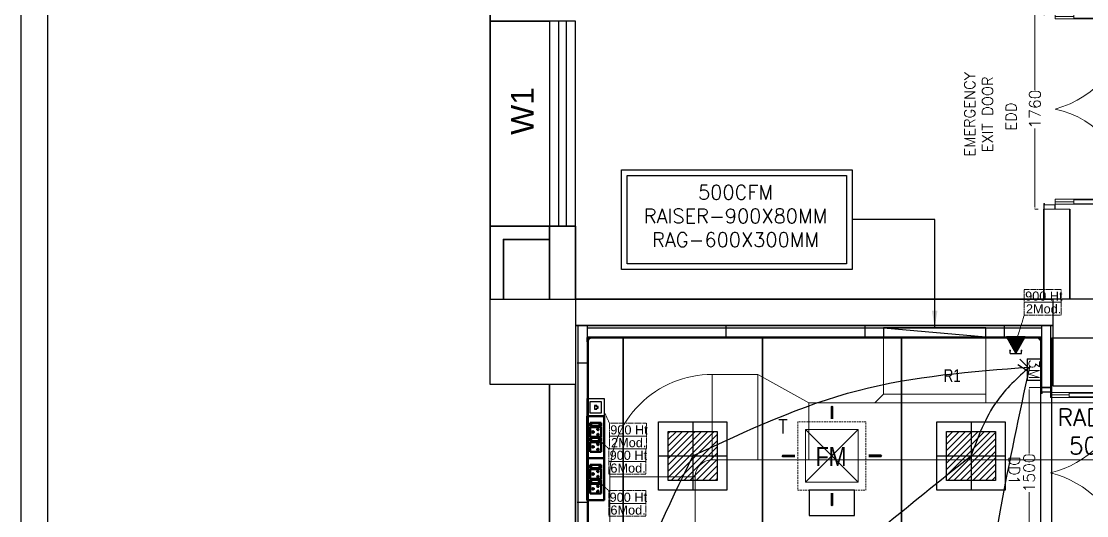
# Model space of a CAD drawing. Extents: x 3505867 to 3988380, y -625948 to -590408.
# Drawn here: x 3505867 to 3515231, y -608179 to -603838 of the extents above; entities that cross this region are included whole.
import ezdxf

# ---------------------------------------------------------------- set-up
doc = ezdxf.new("R2010")
doc.units = 0
doc.header["$LTSCALE"] = 6
doc.header["$MEASUREMENT"] = 0
for name, pattern in [('1', [0]), ('DASHED', [0.75, 0.5, -0.25]), ('DASHED2', [0.375, 0.25, -0.125])]:
    doc.linetypes.add(name, pattern=pattern)
doc.layers.get('0').update_dxf_attribs({"linetype": 'CONTINUOUS'})
doc.layers.get('Defpoints').update_dxf_attribs({"linetype": 'CONTINUOUS'})
for name, color, linetype, lineweight in [('1200 Door', 144, 'CONTINUOUS', 5), ('Ahlada 50mm Ceiling Panels', 191, 'CONTINUOUS', 0), ('Ahlada Coving', 3, 'CONTINUOUS', 0), ('Double Leaf Door', 4, 'CONTINUOUS', 18), ('ELE- DBS', 1, 'CONTINUOUS', 9), ('ELE. 2N0S OF 6-16 UPS SOCKETS', 191, 'CONTINUOUS', 15), ('ELE. DB', 1, 'CONTINUOUS', 9), ('HTL-AC UNIT', 5, 'CONTINUOUS', 25), ('MEP_HVAC_RA_DUCT', 1, 'CONTINUOUS', 9), ('MEP_HVAC_RA_RAISERS', 3, 'CONTINUOUS', 0), ('Partition-80WP', 7, 'CONTINUOUS', 5), ('Supply Diffusers', 3, 'CONTINUOUS', 0), ('WALL', 10, 'CONTINUOUS', 35)]:
    doc.layers.add(name, color=color, linetype=linetype, lineweight=lineweight)
for name, color, linetype in [('80 mm Wall', 5, 'CONTINUOUS'), ('COL', 5, 'CONTINUOUS'), ('DIM', 7, 'CONTINUOUS'), ('ELE-3M UPS P.SB', 3, 'CONTINUOUS'), ('ELE-TEL POINT', 4, 'CONTINUOUS'), ('ELE.LAN POINT', 3, 'CONTINUOUS'), ('JOINERY', 7, 'CONTINUOUS'), ('LV.CC CEMARA', 66, 'CONTINUOUS'), ('MEP_HVAC_SUPPLY_AIR_DUCT', 3, 'CONTINUOUS'), ('MEP_HVAC_SUPPLY_DIFFUSER', 5, 'CONTINUOUS'), ('MEP_HVAC_TEXT', 7, 'CONTINUOUS'), ('TEXT', 5, 'CONTINUOUS'), ('walls', 1, 'CONTINUOUS'), ('Window', 161, 'CONTINUOUS')]:
    doc.layers.add(name, color=color, linetype=linetype)
doc.layers.add('CFT_LOOPING', color=7, linetype='1', lineweight=0, true_color=0xd6d600)
doc.layers.add('ELE-42W EMERGENCY DOWN LIGHT', color=7, linetype='CONTINUOUS', true_color=0x608ec6)
doc.layers.add('ELE-LIGHTING WIRING', color=7, linetype='CONTINUOUS', true_color=0x63d7b6)
doc.styles.add('ARIAL', font='')
doc.styles.add('ARIEL', font='', dxfattribs={"width": 0.75})
doc.styles.add('ROMAN', font='', dxfattribs={"width": 0.8})
doc.styles.add('ROMANS', font='romans.shx')
doc.styles.get("Standard").update_dxf_attribs({"font": 'SIMPLEX'})
doc.styles.add('VERDANA', font='')
doc.styles.get('ARIAL').set_extended_font_data('Arial')
doc.styles.get('ARIEL').set_extended_font_data('SansSerif')
doc.styles.get('ROMAN').set_extended_font_data('Arial')
doc.styles.get('VERDANA').set_extended_font_data('Verdana')
doc.dimstyles.new('AEPL1', dxfattribs={"dimtxt": 100, "dimasz": 25, "dimexe": 1.25, "dimexo": 50, "dimtad": 0, "dimdec": 0, "dimtxsty": 'ROMANS', "dimcen": 2.5, "dimclrd": 250, "dimclre": 250, "dimadec": 0, "dimazin": 0, "dimtfac": 1, "dimtdec": 0, "dimtmove": 0, "dimatfit": 3, "dimfxl": 1, "dimlwd": 0, "dimlwe": 0, "dimarcsym": 0})
doc.dimstyles.new('TEXT', dxfattribs={"dimscale": 0, "dimtxt": 500, "dimasz": 100, "dimexe": 75, "dimexo": 100, "dimgap": 50, "dimtad": 0, "dimdec": 0, "dimzin": 0, "dimdsep": 46, "dimtxsty": 'ARIAL', "dimblk": 'OBLIQUE', "dimcen": 0.09, "dimdle": 100, "dimclrd": 256, "dimclre": 256, "dimclrt": 6, "dimadec": 0, "dimazin": 0, "dimtfac": 1, "dimtdec": 0, "dimtofl": 0, "dimtmove": 2, "dimatfit": 3, "dimfxl": 1, "dimfrac": 2, "dimtolj": 1, "dimtzin": 0, "dimarcsym": 0})

# ---------------------------------------------------------------- blocks, each defined once
blk = doc.blocks.new('1800x100')
at = {"layer": 'Double Leaf Door'}
for points in [[(101627.9, -31394.5), (101632.8, -31394.5), (101632.8, -31098), (101627.9, -31098)], [(101671.5, -31098), (101666.6, -31098), (101666.6, -31394.5), (101671.5, -31394.5)], [(103255.9, -31098), (103260.9, -31098), (103260.9, -31394.5), (103255.9, -31394.5)], [(103299.6, -31394.5), (103294.6, -31394.5), (103294.6, -31098), (103299.6, -31098)]]:
    blk.add_hatch(color=6, dxfattribs=at).paths.add_polyline_path(points)
at = {"layer": 'Double Leaf Door', "color": 8}
for p, q in [((101613.5, -30961.8), (101613.5, -30979.7)), ((101627.9, -30959.8), (101615.5, -30959.8)), ((101615.5, -30981.7), (101627.9, -30981.7)), ((101627.9, -31558.5), (101627.9, -30904.2)), ((101627.9, -30904.2), (101671.5, -30904.2)), ((101627.9, -30959.8), (101627.9, -30981.7)), ((101649.7, -31098), (101649.7, -30904.2)), ((101671.5, -30904.2), (101671.5, -31558.5)), ((103299.6, -30904.2), (103255.9, -30904.2)), ((103255.9, -30904.2), (103255.9, -31558.5)), ((103277.8, -31098), (103277.8, -30904.2)), ((103299.6, -31558.5), (103299.6, -30904.2)), ((103299.6, -30959.8), (103312, -30959.8)), ((103299.6, -30959.8), (103299.6, -30981.7)), ((103312, -30981.7), (103299.6, -30981.7)), ((103314, -30961.8), (103314, -30979.7)), ((101649.7, -31558.5), (101649.7, -31394.5)), ((103277.8, -31558.5), (103277.8, -31394.5)), ((101583.7, -31558.5), (101583.7, -31658.5)), ((101623.9, -31558.5), (101583.7, -31558.5)), ((101585.7, -31560.5), (101585.7, -31656.5)), ((101621.9, -31560.5), (101585.7, -31560.5)), ((101621.9, -31655.5), (101621.9, -31560.5)), ((101623.9, -31653.5), (101623.9, -31558.5)), ((101671.5, -31558.5), (101627.9, -31558.5)), ((103255.9, -31558.5), (103299.6, -31558.5)), ((103303.6, -31653.5), (103303.6, -31558.5)), ((103303.6, -31558.5), (103343.7, -31558.5)), ((103305.5, -31655.5), (103305.5, -31560.5)), ((103305.5, -31560.5), (103341.8, -31560.5)), ((103341.8, -31560.5), (103341.8, -31656.5)), ((103343.7, -31558.5), (103343.7, -31658.5)), ((101583.7, -31658.5), (101623.9, -31658.5)), ((101585.7, -31656.5), (101623.9, -31656.5)), ((101633.8, -31655.5), (101621.9, -31655.5)), ((101635.8, -31653.5), (101623.9, -31653.5)), ((101623.9, -31656.5), (101633.8, -31656.5)), ((101623.9, -31658.5), (101635.8, -31658.5)), ((101633.8, -31656.5), (101633.8, -31655.5)), ((101635.8, -31658.5), (101635.8, -31653.5)), ((103291.6, -31658.5), (103291.6, -31653.5)), ((103291.6, -31653.5), (103303.6, -31653.5)), ((103303.6, -31658.5), (103291.6, -31658.5)), ((103293.6, -31656.5), (103293.6, -31655.5)), ((103293.6, -31655.5), (103305.5, -31655.5)), ((103303.6, -31656.5), (103293.6, -31656.5)), ((103341.8, -31656.5), (103303.6, -31656.5)), ((103343.7, -31658.5), (103303.6, -31658.5))]:
    blk.add_line(p, q, dxfattribs=at)
at = {"layer": 'Double Leaf Door', "color": 6}
for p, q in [((101671.5, -31098), (101627.9, -31098)), ((101627.9, -31098), (101627.9, -31394.5)), ((101632.8, -31394.5), (101632.8, -31098)), ((101666.6, -31394.5), (101666.6, -31098)), ((101671.5, -31394.5), (101671.5, -31098)), ((103255.9, -31394.5), (103255.9, -31098)), ((103255.9, -31098), (103299.6, -31098)), ((103260.9, -31394.5), (103260.9, -31098)), ((103294.6, -31394.5), (103294.6, -31098)), ((103299.6, -31098), (103299.6, -31394.5)), ((101627.9, -31394.5), (101671.5, -31394.5)), ((103299.6, -31394.5), (103255.9, -31394.5))]:
    blk.add_line(p, q, dxfattribs=at)
at = {"layer": 'Double Leaf Door', "color": 6, "ltscale": 100}
for p, q in [((101666.6, -31098), (101666.6, -31394.5)), ((103260.9, -31098), (103260.9, -31394.5))]:
    blk.add_line(p, q, dxfattribs=at)
at = {"layer": 'Double Leaf Door', "color": 6}
for points in [[(101627.9, -31098), (101627.9, -31394.5), (101632.8, -31394.5), (101632.8, -31098), (101627.9, -31098)], [(101671.5, -31098), (101671.5, -31394.5), (101666.6, -31394.5), (101666.6, -31098), (101671.5, -31098)], [(103255.9, -31098), (103255.9, -31394.5), (103260.9, -31394.5), (103260.9, -31098), (103255.9, -31098)], [(103299.6, -31098), (103299.6, -31394.5), (103294.6, -31394.5), (103294.6, -31098), (103299.6, -31098)]]:
    blk.add_lwpolyline(points, dxfattribs=at)
at = {"layer": 'Double Leaf Door', "ltscale": 5000}
for points in [[(101627.9, -31098), (101627.9, -31394.5), (101632.8, -31394.5), (101632.8, -31098), (101627.9, -31098)], [(103299.6, -31098), (103299.6, -31394.5), (103294.6, -31394.5), (103294.6, -31098), (103299.6, -31098)]]:
    blk.add_lwpolyline(points, dxfattribs=at)
at = {"layer": 'Double Leaf Door', "color": 8}
for centre, radius, start, end in [((101613.5, -30970.7), 3.72, 90, 270), ((101615.5, -30961.8), 1.98, 90, 180), ((101615.5, -30979.7), 1.98, 180, 270), ((101601.6, -31795.7), 894.2, 15.3848, 85.51147), ((103268.8, -31726.5), 822.4, 90.89566, 168.20807), ((103312, -30961.8), 1.98, 0, 90), ((103312, -30979.7), 1.98, 270, 0), ((103314, -30970.7), 3.72, 270, 90)]:
    blk.add_arc(centre, radius, start, end, dxfattribs=at)
blk = doc.blocks.new('*D132')
at = {"layer": 'Defpoints', "color": 0, "linetype": 'ByBlock'}
for p in [(-28940, 10209.7), (-29018.3, 8449.7), (-28940, 8449.7)]:
    blk.add_point(p, dxfattribs=at)
at = {"layer": 'DIM', "color": 250, "linetype": 'ByBlock', "lineweight": 0}
for p, q in [((-28990, 10209.7), (-29019.5, 10209.7)), ((-29018.3, 10184.7), (-29018.3, 9499.3)), ((-29018.3, 8474.7), (-29018.3, 9160)), ((-28990, 8449.7), (-29019.5, 8449.7))]:
    blk.add_line(p, q, dxfattribs=at)
at = {"layer": 'DIM', "color": 250, "linetype": 'ByBlock'}
for points in [[(-29014.1, 10184.7), (-29022.5, 10184.7), (-29018.3, 10209.7)], [(-29022.5, 8474.7), (-29014.1, 8474.7), (-29018.3, 8449.7)]]:
    blk.add_solid(points, dxfattribs=at)
at = {"layer": 'DIM', "color": 0, "linetype": 'ByBlock', "insert": (-29018.3, 9329.7), "char_height": 100, "attachment_point": 5, "rotation": 90, "style": 'ROMANS'}
blk.add_mtext('1760', dxfattribs=at)
blk = doc.blocks.new('1500x80')
at = {"layer": 'Double Leaf Door'}
for points in [[(99336.2, -25417.9), (99341.1, -25417.9), (99341.1, -25121.4), (99336.2, -25121.4)], [(99379.8, -25121.4), (99374.8, -25121.4), (99374.8, -25417.9), (99379.8, -25417.9)], [(100704.2, -25121.4), (100709.2, -25121.4), (100709.2, -25417.9), (100704.2, -25417.9)], [(100747.8, -25417.9), (100742.9, -25417.9), (100742.9, -25121.4), (100747.8, -25121.4)]]:
    blk.add_hatch(color=6, dxfattribs=at).paths.add_polyline_path(points)
at = {"layer": 'Double Leaf Door', "color": 8}
for p, q in [((99321.8, -24985.1), (99321.8, -25003.1)), ((99336.2, -24983.1), (99323.7, -24983.1)), ((99336.2, -25581.8), (99336.2, -24927.6)), ((99336.2, -24927.6), (99379.8, -24927.6)), ((99336.2, -24983.1), (99336.2, -25005)), ((99358, -25121.4), (99358, -24927.6)), ((99379.8, -24927.6), (99379.8, -25581.8)), ((100747.8, -24927.6), (100704.2, -24927.6)), ((100704.2, -24927.6), (100704.2, -25581.8)), ((100726, -25121.4), (100726, -24927.6)), ((100747.8, -25581.8), (100747.8, -24927.6)), ((100747.8, -24983.1), (100760.3, -24983.1)), ((100747.8, -24983.1), (100747.8, -25005)), ((100762.2, -24985.1), (100762.2, -25003.1)), ((99323.7, -25005), (99336.2, -25005)), ((100760.3, -25005), (100747.8, -25005)), ((99358, -25581.8), (99358, -25417.9)), ((100726, -25581.8), (100726, -25417.9)), ((99292, -25581.8), (99292, -25661.8)), ((99332.2, -25581.8), (99292, -25581.8)), ((99294, -25583.8), (99294, -25659.8)), ((99330.2, -25583.8), (99294, -25583.8)), ((99330.2, -25658.9), (99330.2, -25583.8)), ((99332.2, -25656.9), (99332.2, -25581.8)), ((99344.1, -25656.9), (99332.2, -25656.9)), ((99379.8, -25581.8), (99336.2, -25581.8)), ((99344.1, -25661.8), (99344.1, -25656.9)), ((100704.2, -25581.8), (100747.8, -25581.8)), ((100739.9, -25661.8), (100739.9, -25656.9)), ((100739.9, -25656.9), (100751.8, -25656.9)), ((100751.8, -25656.9), (100751.8, -25581.8)), ((100751.8, -25581.8), (100792, -25581.8)), ((100753.8, -25658.9), (100753.8, -25583.8)), ((100753.8, -25583.8), (100790, -25583.8)), ((100790, -25583.8), (100790, -25659.8)), ((100792, -25581.8), (100792, -25661.8)), ((99292, -25661.8), (99332.2, -25661.8)), ((99294, -25659.8), (99332.2, -25659.8)), ((99342.1, -25658.9), (99330.2, -25658.9)), ((99332.2, -25659.8), (99342.1, -25659.8)), ((99332.2, -25661.8), (99344.1, -25661.8)), ((99342.1, -25659.8), (99342.1, -25658.9)), ((100751.8, -25661.8), (100739.9, -25661.8)), ((100741.9, -25659.8), (100741.9, -25658.9)), ((100741.9, -25658.9), (100753.8, -25658.9)), ((100751.8, -25659.8), (100741.9, -25659.8)), ((100790, -25659.8), (100751.8, -25659.8)), ((100792, -25661.8), (100751.8, -25661.8))]:
    blk.add_line(p, q, dxfattribs=at)
at = {"layer": 'Double Leaf Door', "color": 6}
for p, q in [((99379.8, -25121.4), (99336.2, -25121.4)), ((99336.2, -25121.4), (99336.2, -25417.9)), ((99341.1, -25417.9), (99341.1, -25121.4)), ((99374.8, -25417.9), (99374.8, -25121.4)), ((99379.8, -25417.9), (99379.8, -25121.4)), ((100704.2, -25417.9), (100704.2, -25121.4)), ((100704.2, -25121.4), (100747.8, -25121.4)), ((100709.2, -25417.9), (100709.2, -25121.4)), ((100742.9, -25417.9), (100742.9, -25121.4)), ((100747.8, -25121.4), (100747.8, -25417.9)), ((99336.2, -25417.9), (99379.8, -25417.9)), ((100747.8, -25417.9), (100704.2, -25417.9))]:
    blk.add_line(p, q, dxfattribs=at)
at = {"layer": 'Double Leaf Door', "color": 6, "ltscale": 100}
for p, q in [((99374.8, -25121.4), (99374.8, -25417.9)), ((100709.2, -25121.4), (100709.2, -25417.9))]:
    blk.add_line(p, q, dxfattribs=at)
at = {"layer": 'Double Leaf Door', "color": 6}
for points in [[(99336.2, -25121.4), (99336.2, -25417.9), (99341.1, -25417.9), (99341.1, -25121.4), (99336.2, -25121.4)], [(99379.8, -25121.4), (99379.8, -25417.9), (99374.8, -25417.9), (99374.8, -25121.4), (99379.8, -25121.4)], [(100704.2, -25121.4), (100704.2, -25417.9), (100709.2, -25417.9), (100709.2, -25121.4), (100704.2, -25121.4)], [(100747.8, -25121.4), (100747.8, -25417.9), (100742.9, -25417.9), (100742.9, -25121.4), (100747.8, -25121.4)]]:
    blk.add_lwpolyline(points, dxfattribs=at)
at = {"layer": 'Double Leaf Door', "ltscale": 5000}
for points in [[(99336.2, -25121.4), (99336.2, -25417.9), (99341.1, -25417.9), (99341.1, -25121.4), (99336.2, -25121.4)], [(100747.8, -25121.4), (100747.8, -25417.9), (100742.9, -25417.9), (100742.9, -25121.4), (100747.8, -25121.4)]]:
    blk.add_lwpolyline(points, dxfattribs=at)
at = {"layer": 'Double Leaf Door', "color": 8}
for centre, radius, start, end in [((99321.8, -24994.1), 3.72, 90, 270), ((99323.7, -24985.1), 1.98, 90, 180), ((99175.8, -25796.3), 892.3, 13.90597, 76.78637), ((100908.2, -25796.3), 892.3, 103.21363, 166.09403), ((100760.3, -24985.1), 1.98, 0, 90), ((100762.2, -24994.1), 3.72, 270, 90), ((99323.7, -25003.1), 1.98, 180, 270), ((100760.3, -25003.1), 1.98, 270, 0)]:
    blk.add_arc(centre, radius, start, end, dxfattribs=at)
blk = doc.blocks.new('*D135')
at = {"layer": 'Defpoints', "color": 0, "linetype": 'ByBlock'}
for p in [(-29068.9, 6885.2), (-28920, 6885.2), (-28920, 5385.2)]:
    blk.add_point(p, dxfattribs=at)
at = {"layer": 'DIM', "color": 250, "linetype": 'ByBlock', "lineweight": 0}
for p, q in [((-28970, 6885.2), (-29070.1, 6885.2)), ((-29068.9, 6860.2), (-29068.9, 6304.8)), ((-29068.9, 5410.2), (-29068.9, 5965.5)), ((-28970, 5385.2), (-29070.1, 5385.2))]:
    blk.add_line(p, q, dxfattribs=at)
at = {"layer": 'DIM', "color": 250, "linetype": 'ByBlock'}
for points in [[(-29064.7, 6860.2), (-29073, 6860.2), (-29068.9, 6885.2)], [(-29073, 5410.2), (-29064.7, 5410.2), (-29068.9, 5385.2)]]:
    blk.add_solid(points, dxfattribs=at)
at = {"layer": 'DIM', "color": 0, "linetype": 'ByBlock', "insert": (-29068.9, 6135.2), "char_height": 100, "attachment_point": 5, "rotation": 90, "style": 'ROMANS'}
blk.add_mtext('1500', dxfattribs=at)
blk = doc.blocks.new('A010004 Mezz.F. Layout Plan$0$b & c')
at = {"layer": 'Ahlada Coving', "color": 3}
for p, q in [((-4.1, 40.9), (-5.7, 42.5)), ((-2.7, 7.8), (-3.7, 7.8)), ((-3.7, 7.8), (-2.7, 6)), ((4.9, 15.3), (-2.7, 7.8)), ((-2.7, 6), (5.7, 14.4)), ((8.7, 11.4), (0.3, 3)), ((0.3, 3), (2.1, 2)), ((2.1, 3), (9.7, 10.6)), ((2.1, 2), (2.1, 3)), ((36.9, 0), (35.3, 1.6))]:
    blk.add_line(p, q, dxfattribs=at)
blk.add_lwpolyline([(-5.7, 30.7), (-5.7, 5.7), (0, 0), (25, 0), (22.8, 1.5), (13.2, 1.5), (3.6, 4.5), (3.6, 1.5), (0.6, 1.5), (-4.2, 6.3), (-4.2, 9.3), (-1.2, 9.3), (-4.2, 18.9), (-4.2, 28.4), (-5.7, 30.7)], dxfattribs=at)
for radius, start, end in [(44, 181.95475, 220.59761), (42.5, 184.1661, 265.90598), (44, 222.22858, 227.77458), (44, 229.40556, 268.11195)]:
    blk.add_arc((38.3, 44), radius, start, end, dxfattribs=at)
blk = doc.blocks.new('54W EME')
at = {"layer": 'ELE-42W EMERGENCY DOWN LIGHT'}
h = blk.add_hatch(dxfattribs=at)
h.set_pattern_fill('ANSI31', color=8, scale=312.5, style=0)
h.paths.add_polyline_path([(-216.4, -216.4), (-216.4, 216.4), (216.4, 216.4), (216.4, -216.4)])
for p, q in [((0, 300), (0, -300)), ((-300, 0), (300, 0))]:
    blk.add_line(p, q, dxfattribs=at)
for points in [[(-300, -300), (-300, 300), (300, 300), (300, -300)], [(-216.4, -216.4), (-216.4, 216.4), (216.4, 216.4), (216.4, -216.4)]]:
    blk.add_lwpolyline(points, close=True, dxfattribs=at)
blk = doc.blocks.new('3M UPS SB')
at = {"layer": 'ELE-3M UPS P.SB', "color": 3}
for p, q in [((-134, 160), (-69, 265)), ((-88, 160), (-3, 245)), ((-240, 160), (-240, 0)), ((0, 160), (-240, 160)), ((0, 160), (0, 0))]:
    blk.add_line(p, q, dxfattribs=at)
blk.add_text('3M', height=120, rotation=180, dxfattribs=at).set_placement((-6, 143))
blk = doc.blocks.new('WDD')
at = {"layer": 'ELE-LIGHTING WIRING', "color": 254, "linetype": 'ByBlock'}
for points in [[(1779, 6048.5), (3233.7, 6624.8), (4737.8, 6829.1)], [(4737.8, 6829.1), (4450.6, 6528), (4225, 6048.5)], [(4737.8, 6829.1), (4480.5, 5572.2), (4225, 3972.5)], [(1779, 6048.5), (911.2, 3133.4), (1529.2, 1210.4), (4226.4, 1896.5)], [(4225, 6048.5), (2929, 4987.5), (1779, 3972.5)]]:
    blk.add_spline(points, degree=3, dxfattribs=at)
at = {"layer": 'ELE-3M UPS P.SB', "color": 6, "xscale": 0.7812500000005363, "yscale": 0.7812500000005363, "zscale": 0.7812500000005363, "rotation": 89.99999999999993}
blk.add_blockref('3M UPS SB', (4845, 6901.6), dxfattribs=at)
at = {"layer": 'ELE-42W EMERGENCY DOWN LIGHT', "linetype": 'ByBlock'}
for p in [(1779, 6048.5), (4225, 6048.5)]:
    blk.add_blockref('54W EME', p, dxfattribs=at)
blk = doc.blocks.new('5Y3AQY')
at = {"layer": 'ELE. 2N0S OF 6-16 UPS SOCKETS', "color": 72, "lineweight": 50}
for p, q in [((-311.5, -26.5), (-277.7, -26.5)), ((-311.5, -123.5), (-311.5, -26.5)), ((-311.5, -123.5), (-311.5, -26.5)), ((-308.7, -37), (-280.5, -37)), ((-308.7, -113), (-308.7, -37)), ((-308.7, -40.4), (-280.5, -40.4)), ((-280.5, -37), (-280.5, -113)), ((-277.7, -26.5), (-277.7, -123.5)), ((-272.1, -26.5), (-272.1, -123.5)), ((-187.1, -26.5), (-272.1, -26.5)), ((-187.1, -123.5), (-187.1, -26.5)), ((-181.4, -26.5), (-147.6, -26.5)), ((-181.4, -123.5), (-181.4, -26.5)), ((-181.4, -123.5), (-181.4, -26.5)), ((-178.6, -37), (-150.4, -37)), ((-178.6, -113), (-178.6, -37)), ((-178.6, -40.4), (-150.4, -40.4)), ((-150.4, -37), (-150.4, -113)), ((-147.6, -26.5), (-147.6, -123.5)), ((-57, -26.5), (-142, -26.5)), ((-142, -26.5), (-142, -123.5)), ((-57, -123.5), (-57, -26.5)), ((-311.5, -123.5), (-277.7, -123.5)), ((-277.7, -123.5), (-311.5, -123.5)), ((-280.5, -113), (-308.7, -113)), ((-272.1, -123.5), (-187.1, -123.5)), ((-181.4, -123.5), (-147.6, -123.5)), ((-147.6, -123.5), (-181.4, -123.5)), ((-150.4, -113), (-178.6, -113)), ((-142, -123.5), (-57, -123.5))]:
    blk.add_line(p, q, dxfattribs=at)
blk.add_lwpolyline([(-368.5, 0), (0, 0), (0, -150), (-368.5, -150)], close=True, dxfattribs=at)
for centre, radius, start, end in [((-253.8, -56.1), 5.7, 87.48997, 354.73109), ((-249.3, -52.1), 4.6, 284.90486, 157.31619), ((-229.6, -92.3), 4.22, 341.40312, 198.59688), ((-209.8, -52.1), 4.6, 22.68381, 255.09514), ((-205.3, -56.1), 5.7, 185.26891, 92.51003), ((-123.7, -56.1), 5.7, 87.48997, 354.73109), ((-119.2, -52.1), 4.6, 284.90486, 157.31619), ((-99.5, -92.3), 4.22, 341.40312, 198.59688), ((-79.7, -52.1), 4.6, 22.68381, 255.09514), ((-75.2, -56.1), 5.7, 185.26891, 92.51003), ((-229.6, -99), 6.62, 127.15837, 52.84163), ((-99.5, -99), 6.62, 127.15837, 52.84163)]:
    blk.add_arc(centre, radius, start, end, dxfattribs=at)
blk = doc.blocks.new('SFDS')
at = {"layer": 'CFT_LOOPING', "color": 7, "linetype": 'DASHED2', "ltscale": 5}
for p, q in [((1041.3, 6112.7), (925, 6216.3)), ((1041.3, 5744.3), (925, 5847.8))]:
    blk.add_line(p, q, dxfattribs=at)
for points in [[(1041.3, 6112.7), (1366.1, 6112.7), (1366.1, 6000.2), (1041.3, 6000.2)], [(1041.3, 6000.2), (1366.1, 6000.2), (1366.1, 5887.7), (1041.3, 5887.7)], [(1041.3, 5744.3), (1366.1, 5744.3), (1366.1, 5631.8), (1041.3, 5631.8)], [(1041.3, 5631.8), (1366.1, 5631.8), (1366.1, 5519.3), (1041.3, 5519.3)]]:
    blk.add_lwpolyline(points, close=True, dxfattribs=at)
at = {"layer": 'ELE. 2N0S OF 6-16 UPS SOCKETS', "color": 3, "linetype": 'ByBlock', "rotation": 270}
for p in [(1000, 6029.2), (1000, 5660.7)]:
    blk.add_blockref('5Y3AQY', p, dxfattribs=at)
at = {"layer": 'TEXT', "color": 7, "char_height": 80, "attachment_point": 1}
for s, insert, width in [('\\A1;{\\fArial|b0|i0|c0|p34;900 Ht\\P}', (1048.7, 6094.7), 8957.987), ('\\A1;{\\fArial|b0|i0|c0|p34;6Mod.\\P}', (1055.7, 5982.2), 352.575), ('\\A1;{\\fArial|b0|i0|c0|p34;900 Ht\\P}', (1048.7, 5726.2), 8957.987), ('\\A1;{\\fArial|b0|i0|c0|p34;6Mod.\\P}', (1055.7, 5613.7), 352.575)]:
    blk.add_mtext(s, dxfattribs=dict(at, insert=insert, width=width))
blk = doc.blocks.new('Voice')
at = {"layer": 'ELE.LAN POINT', "color": 6}
for points in [[(0, -31.8), (127.9, -31.8), (127.9, 92), (0, 92)], [(21.9, -10), (106, -10), (106, 70.1), (21.9, 70.1)], [(77.3, 21.4), (69.7, 21.4), (69.7, 11.7), (58.1, 11.7), (58.1, 21.4), (50.6, 21.4), (50.6, 38.7), (77.3, 38.7)], [(75.9, 22.8), (68.4, 22.8), (68.4, 13), (59.5, 13), (59.5, 22.8), (52, 22.8), (52, 37.4), (75.9, 37.4)]]:
    blk.add_lwpolyline(points, close=True, dxfattribs=at)
blk = doc.blocks.new('tel')
at = {"layer": 'ELE-TEL POINT', "ltscale": 30}
h = blk.add_hatch(dxfattribs=at)
h.set_pattern_fill('ANSI31', color=4, scale=19.025387, style=0)
h.set_pattern_definition([(45, (-98.626, 0.184), (-42.7132, 42.7132), [])])
h.paths.add_polyline_path([(-99, 0), (840, 1654), (1778, -3)])
at = {"layer": 'ELE-TEL POINT', "color": 4, "ltscale": 30}
for p, q in [((-99, 0), (840, 1654)), ((840, 1654), (1778, -3)), ((1778, -3), (-99, 0))]:
    blk.add_line(p, q, dxfattribs=at)
at = {"layer": 'ELE-TEL POINT', "color": 4, "ltscale": 12}
for p, q in [((276, 1648), (275, 1398)), ((1404, 1646), (1403, 1396))]:
    blk.add_line(p, q, dxfattribs=at)
at = {"layer": 'ELE-TEL POINT', "color": 4, "linetype": 'Continuous', "ltscale": 12}
blk.add_line((276, 1648), (1404, 1646), dxfattribs=at)
at = {"layer": 'ELE-TEL POINT', "color": 4, "ltscale": 30, "const_width": 95.1}
for points in [[(227, 1363, 1), (323, 1363, 1)], [(1355, 1361, 1), (1451, 1361, 1)]]:
    blk.add_lwpolyline(points, format="xyb", close=True, dxfattribs=at)
blk = doc.blocks.new('EFRWR')
at = {"layer": 'CFT_LOOPING', "color": 7, "linetype": 'DASHED2', "ltscale": 5}
for p, q in [((4693.3, 7285.8), (4627.7, 7073.7)), ((1047, 6336), (1000, 6439.2))]:
    blk.add_line(p, q, dxfattribs=at)
for points in [[(4693.3, 7510.8), (5018.1, 7510.8), (5018.1, 7398.3), (4693.3, 7398.3)], [(4693.3, 7398.3), (5018.1, 7398.3), (5018.1, 7285.8), (4693.3, 7285.8)], [(1047, 6336), (1371.8, 6336), (1371.8, 6223.5), (1047, 6223.5)], [(1047, 6223.5), (1371.8, 6223.5), (1371.8, 6111), (1047, 6111)]]:
    blk.add_lwpolyline(points, close=True, dxfattribs=at)
at = {"layer": 'ELE-TEL POINT', "color": 0, "ltscale": 30, "xscale": -0.08874706337416964, "yscale": 0.0887470633741702, "zscale": 0.0887470633741702, "rotation": 179.8929051788798}
blk.add_blockref('tel', (4544.5, 7095), dxfattribs=at)
at = {"layer": 'ELE.LAN POINT', "color": 7, "xscale": -1.211286963933217, "yscale": 1.211286963933217, "zscale": 1.211286963933217, "rotation": 89.99999999999979}
blk.add_blockref('Voice', (961.4, 6552.6), dxfattribs=at)
at = {"layer": 'TEXT', "color": 7, "char_height": 80, "attachment_point": 1}
for s, insert, width in [('\\A1;{\\fArial|b0|i0|c0|p34;900 Ht\\P}', (4700.7, 7492.7), 8957.987), ('\\A1;{\\fArial|b0|i0|c0|p34;2Mod.\\P}', (4707.8, 7380.2), 352.575), ('\\A1;{\\fArial|b0|i0|c0|p34;900 Ht\\P}', (1054.4, 6317.9), 8957.987), ('\\A1;{\\fArial|b0|i0|c0|p34;2Mod.\\P}', (1061.4, 6205.4), 352.575)]:
    blk.add_mtext(s, dxfattribs=dict(at, insert=insert, width=width))
blk = doc.blocks.new('FM3')
at = {"layer": 'Supply Diffusers'}
for p, q in [((234.6, -234.9), (-235.4, 235.1)), ((-235.4, -234.9), (234.6, 235.1))]:
    blk.add_line(p, q, dxfattribs=at)
at = {"layer": 'Supply Diffusers', "color": 7}
for points in [[(0.6, 451.1, 0, 150, 0), (0.6, 390.6, 25, 25, 0), (0.6, 330.1, 25, 25, 0)], [(-451.4, -0.9, 0, 150, 0), (-390.9, -0.9, 25, 25, 0), (-330.4, -0.9, 25, 25, 0)], [(450.6, 1.1, 0, 150, 0), (390.1, 1.1, 25, 25, 0), (329.6, 1.1, 25, 25, 0)], [(0.6, -450.9, 0, 150, 0), (0.6, -390.4, 25, 25, 0), (0.6, -329.9, 25, 25, 0)]]:
    blk.add_lwpolyline(points, format="xyseb", dxfattribs=at)
at = {"layer": 'Supply Diffusers', "linetype": 'DASHED', "ltscale": 5}
blk.add_lwpolyline([(-305.4, -304.9), (304.6, -304.9), (304.6, 305.1), (-305.4, 305.1)], close=True, dxfattribs=at)
at = {"layer": 'Supply Diffusers'}
blk.add_lwpolyline([(-235.4, -234.9), (234.6, -234.9), (234.6, 235.1), (-235.4, 235.1)], close=True, dxfattribs=at)
at = {"layer": 'Supply Diffusers', "style": 'ROMAN', "width": 0.8}
blk.add_text('FM', height=170, dxfattribs=at).set_placement((-144.4, -89.7))
blk = doc.blocks.new('SA DIFFUSER 600X600MM')
at = {"layer": 'Supply Diffusers', "color": 1, "xscale": 0.9836065573758823, "yscale": 0.9836065573758823, "zscale": 0.9836065573758823}
blk.add_blockref('FM3', (1302829.9, -127949.5, 14384.8), dxfattribs=at)
blk = doc.blocks.new('_Oblique')
at = {"color": 0, "linetype": 'ByBlock', "lineweight": -2}
blk.add_line((-0.5, -0.5), (0.5, 0.5), dxfattribs=at)
blk = doc.blocks.new('RA_RAISER')
at = {"layer": 'MEP_HVAC_RA_RAISERS', "lineweight": 25}
blk.add_line((3561965.8, -606672.8), (3562865.8, -606752.8), dxfattribs=at)
blk.add_lwpolyline([(3562865.8, -606672.8), (3561965.8, -606672.8), (3561965.8, -606752.8), (3562865.8, -606752.8)], close=True, dxfattribs=at)
blk.add_lwpolyline([(3562415.8, -606784, 0, 66.4, 0), (3562415.8, -606861.5, 0, 0, 0), (3562415.8, -606988.1, 0, 0, 0), (3562515.9, -606988.1, 0, 0, 0), (3562240.8, -607052.5, 0, 0, 0), (3562393.1, -607052.5, 0, 0, 0), (3562393.1, -607148, 0, 0, 0)], format="xyseb", dxfattribs=at)
at = {"layer": 'MEP_HVAC_RA_RAISERS', "lineweight": 25, "insert": (3562494.5, -607037.4), "char_height": 112.5, "width": 174.151, "attachment_point": 1, "style": 'ARIEL'}
blk.add_mtext('R1', dxfattribs=at)
blk = doc.blocks.new('CIVIL IVF')
at = {"layer": '80 mm Wall', "ltscale": 500}
for p, q in [((-33035, 7430.2), (-33035, 985.2)), ((-32955, 7430.2), (-32955, 985.2)), ((-32955, 7410.2), (-28960, 7410.2)), ((-28960, 7430.2), (-28960, 6885.2)), ((-28880, 7430.2), (-28880, 6885.2)), ((-32955, 7330.2), (-28960, 7330.2))]:
    blk.add_line(p, q, dxfattribs=at)
at = {"layer": '80 mm Wall', "color": 8, "ltscale": 500}
blk.add_line((-28880, 6885.2), (-28960, 6885.2), dxfattribs=at)
at = {"layer": 'Ahlada 50mm Ceiling Panels', "linetype": 'ByBlock', "lineweight": -2}
for p, q in [((-32945, 7320.2), (-28970, 7320.2)), ((-32945, 7320.2), (-32945, 1095.2)), ((-32639, 7320.2), (-32639, 1095.2)), ((-32636, 7320.2), (-32636, 1095.2)), ((-31416, 7320.2), (-31416, 1095.2)), ((-31413, 7320.2), (-31413, 1095.2)), ((-30193, 7320.2), (-30193, 1095.2)), ((-30190, 7320.2), (-30190, 1095.2)), ((-28970, 7320.2), (-28970, 1095.2)), ((-28870, 7320.2), (-24770, 7320.2)), ((-28870, 5380.2), (-28870, 7320.2))]:
    blk.add_line(p, q, dxfattribs=at)
at = {"layer": 'COL', "color": 8}
for points in [[(-33805, 7660.2), (-33055, 7660.2), (-33055, 6910.2), (-33805, 6910.2)], [(-28860, 6900.2), (-28070, 6900.2), (-28070, 7660.2), (-28860, 7660.2)]]:
    blk.add_lwpolyline(points, close=True, dxfattribs=at)
at = {"layer": 'Partition-80WP', "ltscale": 0.5}
for p, q in [((-31735, 7420.1, -92016.4), (-31735, 7324.8, -92016.4)), ((-31732, 7420.1, -92016.4), (-31732, 7324.8, -92016.4)), ((-30512, 7420.1, -92016.4), (-30512, 7324.8, -92016.4)), ((-30509, 7420.1, -92016.4), (-30509, 7324.8, -92016.4)), ((-29289, 7420.1, -92016.4), (-29289, 7324.8, -92016.4)), ((-29286, 7420.1, -92016.4), (-29286, 7324.8, -92016.4)), ((-32946, 7100.3, -92016.4), (-33041.3, 7100.3, -92016.4)), ((-32946, 7097.3, -92016.4), (-33041.3, 7097.3, -92016.4)), ((-32946, 5877.3, -92016.4), (-33041.3, 5877.3, -92016.4)), ((-32946, 5874.3, -92016.4), (-33041.3, 5874.3, -92016.4))]:
    blk.add_line(p, q, dxfattribs=at)
at = {"layer": 'Partition-80WP', "color": 8, "ltscale": 0.5}
for p, q in [((-28871, 6888.2), (-28966.3, 6888.2)), ((-28871, 6885.2), (-28966.3, 6885.2))]:
    blk.add_line(p, q, dxfattribs=at)
at = {"layer": 'WALL', "color": 8, "linetype": 'ByBlock'}
for p, q in [((-33805, 10100.2), (-33805, 8300.2)), ((-28940, 7660.2), (-28940, 8449.7)), ((-28710, 7660.2), (-28710, 8449.7)), ((-33285, 8300.2), (-33285, 7660.2)), ((-33055, 8300.2), (-33055, 7660.2)), ((-33055, 7660.2), (-28860, 7660.2)), ((-33055, 7430.2), (-28860, 7430.2)), ((-33285, 6910.2), (-33285, 985.2)), ((-33285, 6910.2), (-33285, 985.2)), ((-33055, 6910.2), (-33055, 985.2)), ((-33055, 6910.2), (-33055, 985.2))]:
    blk.add_line(p, q, dxfattribs=at)
at = {"layer": 'WALL', "color": 8, "lineweight": 0}
blk.add_line((-28940, 8449.7), (-28710, 8449.7), dxfattribs=at)
at = {"layer": 'WALL', "color": 8, "linetype": 'ByBlock'}
for points in [[(-33805, 10700.2), (-33805, 10100.2), (-33285, 10100.2)], [(-33805, 7660.2), (-33805, 8300.2), (-33285, 8300.2)], [(-33690, 7660.2), (-33690, 8185.2), (-33285, 8185.2)]]:
    blk.add_lwpolyline(points, dxfattribs=at)
at = {"layer": 'walls', "color": 8, "linetype": 'Continuous'}
blk.add_line((-33055, 8300.2), (-33285, 8300.2), dxfattribs=at)
at = {"layer": 'Window', "color": 8, "linetype": 'Continuous', "elevation": 0}
for points in [[(-33285, 8300.2), (-33055, 8300.2), (-33055, 10100.2), (-33285, 10100.2)], [(-33205, 8300.2), (-33135, 8300.2), (-33135, 10100.2), (-33205, 10100.2)]]:
    blk.add_lwpolyline(points, close=True, dxfattribs=at)
at = {"layer": 'Ahlada Coving', "ltscale": 500, "yscale": 1.418185559101401, "zscale": 1.418185559101401, "rotation": 180}
for p, xscale in [((-32947, 7330.2), -1.418185559101401), ((-28968, 7330.2), 1.418185559101401)]:
    blk.add_blockref('A010004 Mezz.F. Layout Plan$0$b & c', p, dxfattribs=dict(at, xscale=xscale))
at = {"layer": 'Double Leaf Door', "color": 8, "rotation": 270}
for name, p in [('1800x100', (2718.5, 111793.4)), ('1500x80', (-3298.2, 106177.2))]:
    blk.add_blockref(name, p, dxfattribs=at)
at = {"layer": '1200 Door', "color": 8, "linetype": 'ByBlock', "style": 'ROMANS'}
for s, rotation, p in [('EDD', 90, (-29181.1, 9141.1, -35804.4)), ('DD1', 270, (-29246.3, 6282, -35804.4))]:
    blk.add_text(s, height=94.18, rotation=rotation, dxfattribs=at).set_placement(p)
at = {"layer": '1200 Door', "color": 8, "linetype": 'ByBlock', "insert": (-29512.7, 9252), "char_height": 94.18, "width": 1944.789, "attachment_point": 5, "rotation": 90, "style": 'ROMANS'}
blk.add_mtext(' EMERGENCY\\P EXIT DOOR', dxfattribs=at)
at = {"layer": 'JOINERY', "color": 8, "style": 'ARIAL', "width": 1}
blk.add_text('W1', height=200, rotation=90, dxfattribs=at).set_placement((-33422.6, 9103.4))
at = {"layer": 'DIM', "color": 8, "linetype": 'ByBlock'}
dim = blk.add_linear_dim(base=(-29018.3, 8449.7), p1=(-28940, 10209.7), p2=(-28940, 8449.7), angle=90, dimstyle='AEPL1', dxfattribs=at)
dim.commit()
dim.dimension.update_dxf_attribs({"geometry": '*D132', "text_midpoint": (-29018.3, 9329.7)})
dim = blk.add_linear_dim(base=(-29068.9, 6885.2), p1=(-28920, 5385.2), p2=(-28920, 6885.2), angle=90, dimstyle='AEPL1', dxfattribs=at)
dim.commit()
dim.dimension.update_dxf_attribs({"geometry": '*D135', "text_midpoint": (-29068.9, 6135.2), "dimtype": 160})
blk = doc.blocks.new('DAD')
at = {"linetype": 'ByBlock'}
for points in [[(1154.3, 8560.9), (3181.8, 8560.9), (3181.8, 7686.4), (1154.3, 7686.4)], [(1204.3, 8510.9), (3131.8, 8510.9), (3131.8, 7736.4), (1204.3, 7736.4)]]:
    blk.add_lwpolyline(points, close=True, dxfattribs=at)
at = {"layer": 'MEP_HVAC_RA_DUCT', "linetype": 'ByBlock'}
for points in [[(3456, 7095), (3456, 6590)], [(4356, 7095), (4356, 6515)], [(1950, 6765), (1950, 6015)], [(1950, 6765), (2350, 6765)], [(2350, 6765), (2350, 6015)], [(2350, 6765), (2800, 6515)], [(4356, 6515), (4356, 6590), (3456, 6590), (3381, 6515)], [(2800, 6515), (8200, 6515)], [(2800, 6515), (2800, 6015)], [(1950, 6015), (8200, 6015)], [(1800, 5865), (1050, 5865)]]:
    blk.add_lwpolyline(points, dxfattribs=at)
for points in [[(4356, 7095), (4356, 6590), (3456, 6590), (3456, 7095)], [(4356, 6590), (4356, 6515), (3381, 6515), (3456, 6590)]]:
    blk.add_lwpolyline(points, close=True, dxfattribs=at)
for points in [[(1950, 6765, 0.414214), (1050, 5865), (1050, -100)], [(1950, 6015, 0.414214), (1800, 5865), (1800, -100)]]:
    blk.add_lwpolyline(points, format="xyb", dxfattribs=at)
at = {"layer": 'MEP_HVAC_SUPPLY_AIR_DUCT', "linetype": 'ByBlock', "elevation": 0}
blk.add_lwpolyline([(2802, 5748.5), (2802, 5524.5), (3202, 5524.5), (3202, 5748.5)], close=True, dxfattribs=at)
at = {"layer": 'MEP_HVAC_RA_RAISERS', "linetype": 'ByBlock'}
blk.add_blockref('RA_RAISER', (-3558509.8, 613847.8), dxfattribs=at)
at = {"layer": 'MEP_HVAC_SUPPLY_DIFFUSER'}
blk.add_blockref('SA DIFFUSER 600X600MM', (-1299827.5, 133997.9, -14384.8), dxfattribs=at)
at = {"layer": 'MEP_HVAC_TEXT', "color": 0, "linetype": 'ByBlock', "style": 'VERDANA'}
for s, insert, char_height, width, attachment_point, rotation in [('\\pxqc;{\\Fromans|c0;500CFM\\PRAISER-900X80MM\\PRAG-600X300MM}', (3094.8, 8426.6, 0), 125, 1879.362, 3, 0.00688), ('\\pxqc;{\\Fromans|c0;\\C1;RAD \\C0;2000CFM\\P500X300MM}', (4703.1, 6463.7, 0), 150, 1973.876, 1, 359.99312), ('{\\Fromans|c0;T}', (2615.3, 6370.2, -1610551), 125, 179.202, 3, 0.00688)]:
    blk.add_mtext(s, dxfattribs=dict(at, insert=insert, char_height=char_height, width=width, attachment_point=attachment_point, rotation=rotation))
at = {"layer": 'MEP_HVAC_TEXT', "linetype": 'ByBlock'}
blk.add_leader([(3906, 7175), (3906, 8123.7), (3181.8, 8123.7)], dimstyle='TEXT', override={"dimscale": 1, "dimtxt": 200, "dimasz": 150}, dxfattribs=at)

msp = doc.modelspace()

# ---------------------------------------------------------------- linework, layer by layer
for points in [[(3550948.2, -593936.6), (3550948.2, -625948), (3505867, -625948), (3505867, -593936.6)], [(3550716.3, -594168.4), (3550716.3, -625716.2), (3506098.8, -625716.2), (3506098.8, -594168.4)]]:
    msp.add_lwpolyline(points, close=True)

# ---------------------------------------------------------------- block references
at = {"linetype": 'ByBlock'}
msp.add_blockref('CIVIL IVF', (3543794, -613938.4), dxfattribs=at)
at = {"layer": 'ELE- DBS', "color": 0, "linetype": 'ByBlock'}
msp.add_blockref('SFDS', (3509989, -613703.2), dxfattribs=at)
at = {"layer": 'ELE. DB', "color": 0, "linetype": 'ByBlock'}
msp.add_blockref('WDD', (3509989, -613703.2), dxfattribs=at)
at = {"layer": 'HTL-AC UNIT', "color": 0, "linetype": 'ByBlock'}
msp.add_blockref('DAD', (3509989, -613703.2), dxfattribs=at)
at = {"layer": 'LV.CC CEMARA', "color": 0, "linetype": 'ByBlock'}
msp.add_blockref('EFRWR', (3509989, -613703.2), dxfattribs=at)

doc.saveas('drawing.dxf')
